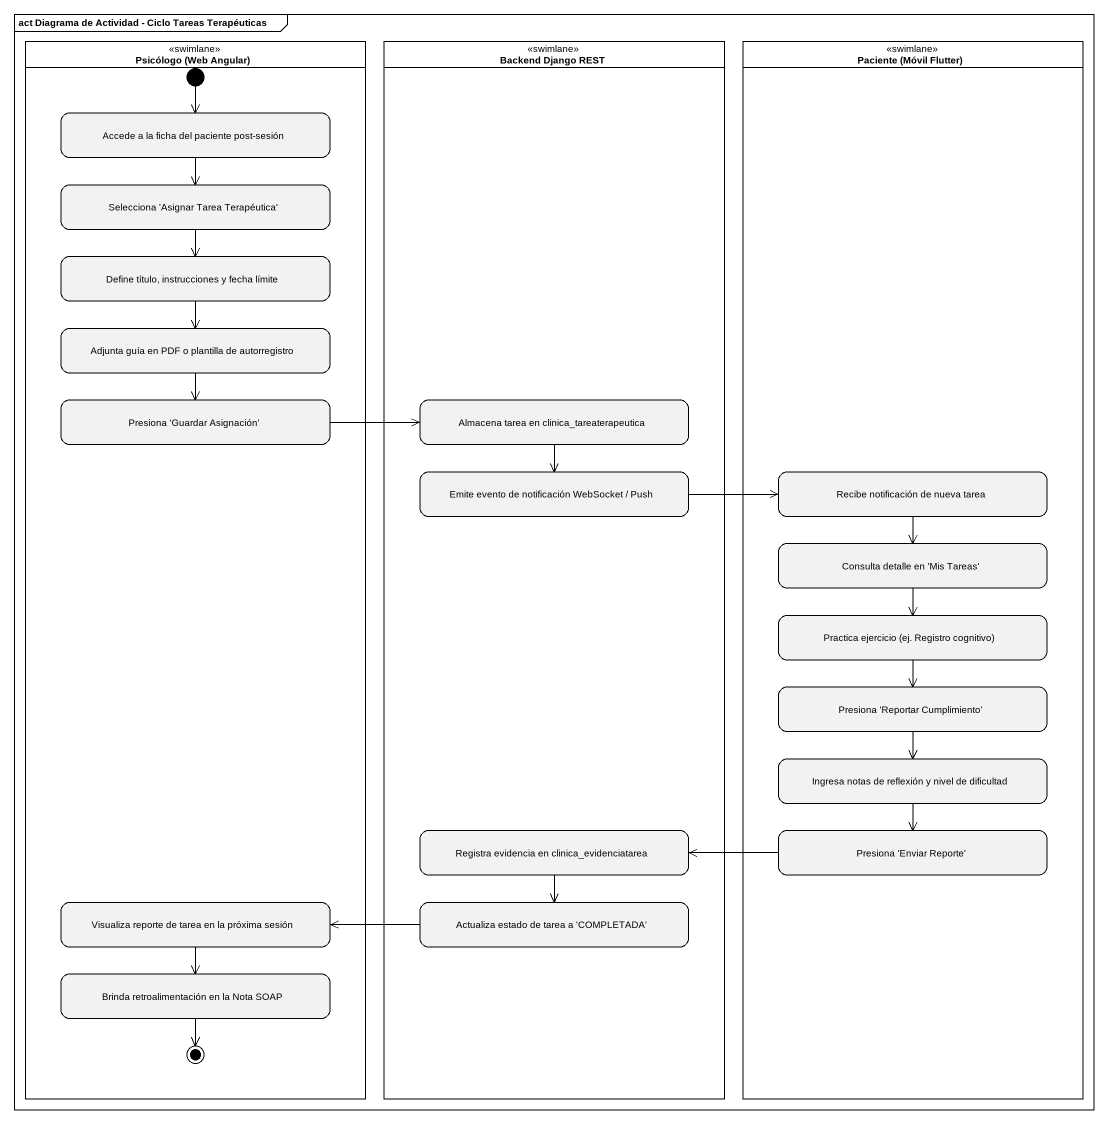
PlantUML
@startuml
mainframe act Diagrama de Actividad - Ciclo Tareas Terapéuticas
hide empty description
state "Psicólogo (Web Angular)" as Psicólogo_Web_Angular <<swimlane>> {
  state "Accede a la ficha del paciente post-sesión" as Accede_a_la_ficha_del
  state "Selecciona 'Asignar Tarea Terapéutica'" as Selecciona_Asignar_Tarea
  state "Define título, instrucciones y fecha límite" as Define_título_instrucciones
  state "Adjunta guía en PDF o plantilla de autorregistro" as Adjunta_guía_en_PDF_o
  state "Presiona 'Guardar Asignación'" as Presiona_Guardar_Asignación
  state "Visualiza reporte de tarea en la próxima sesión" as Visualiza_reporte_de_tarea
  state "Brinda retroalimentación en la Nota SOAP" as Brinda_retroalimentación_en
  [*] --> Accede_a_la_ficha_del
  Brinda_retroalimentación_en --> [*]
}
state "Backend Django REST" as Backend_Django_REST <<swimlane>> {
  state "Almacena tarea en clinica_tareaterapeutica" as Almacena_tarea_en_clinica
  state "Emite evento de notificación WebSocket / Push" as Emite_evento_de
  state "Registra evidencia en clinica_evidenciatarea" as Registra_evidencia_en
  state "Actualiza estado de tarea a 'COMPLETADA'" as Actualiza_estado_de_tarea_a
}
state "Paciente (Móvil Flutter)" as Paciente_Móvil_Flutter <<swimlane>> {
  state "Recibe notificación de nueva tarea" as Recibe_notificación_de
  state "Consulta detalle en 'Mis Tareas'" as Consulta_detalle_en_Mis
  state "Practica ejercicio (ej. Registro cognitivo)" as Practica_ejercicio_ej
  state "Presiona 'Reportar Cumplimiento'" as Presiona_Reportar
  state "Ingresa notas de reflexión y nivel de dificultad" as Ingresa_notas_de_reflexión
  state "Presiona 'Enviar Reporte'" as Presiona_Enviar_Reporte
}
Accede_a_la_ficha_del --> Selecciona_Asignar_Tarea
Selecciona_Asignar_Tarea --> Define_título_instrucciones
Define_título_instrucciones --> Adjunta_guía_en_PDF_o
Adjunta_guía_en_PDF_o --> Presiona_Guardar_Asignación
Presiona_Guardar_Asignación -right-> Almacena_tarea_en_clinica
Almacena_tarea_en_clinica --> Emite_evento_de
Emite_evento_de -right-> Recibe_notificación_de
Recibe_notificación_de --> Consulta_detalle_en_Mis
Consulta_detalle_en_Mis --> Practica_ejercicio_ej
Practica_ejercicio_ej --> Presiona_Reportar
Presiona_Reportar --> Ingresa_notas_de_reflexión
Ingresa_notas_de_reflexión --> Presiona_Enviar_Reporte
Registra_evidencia_en --> Actualiza_estado_de_tarea_a
Presiona_Enviar_Reporte -left-> Registra_evidencia_en
Visualiza_reporte_de_tarea --> Brinda_retroalimentación_en
Actualiza_estado_de_tarea_a -left-> Visualiza_reporte_de_tarea
@enduml
